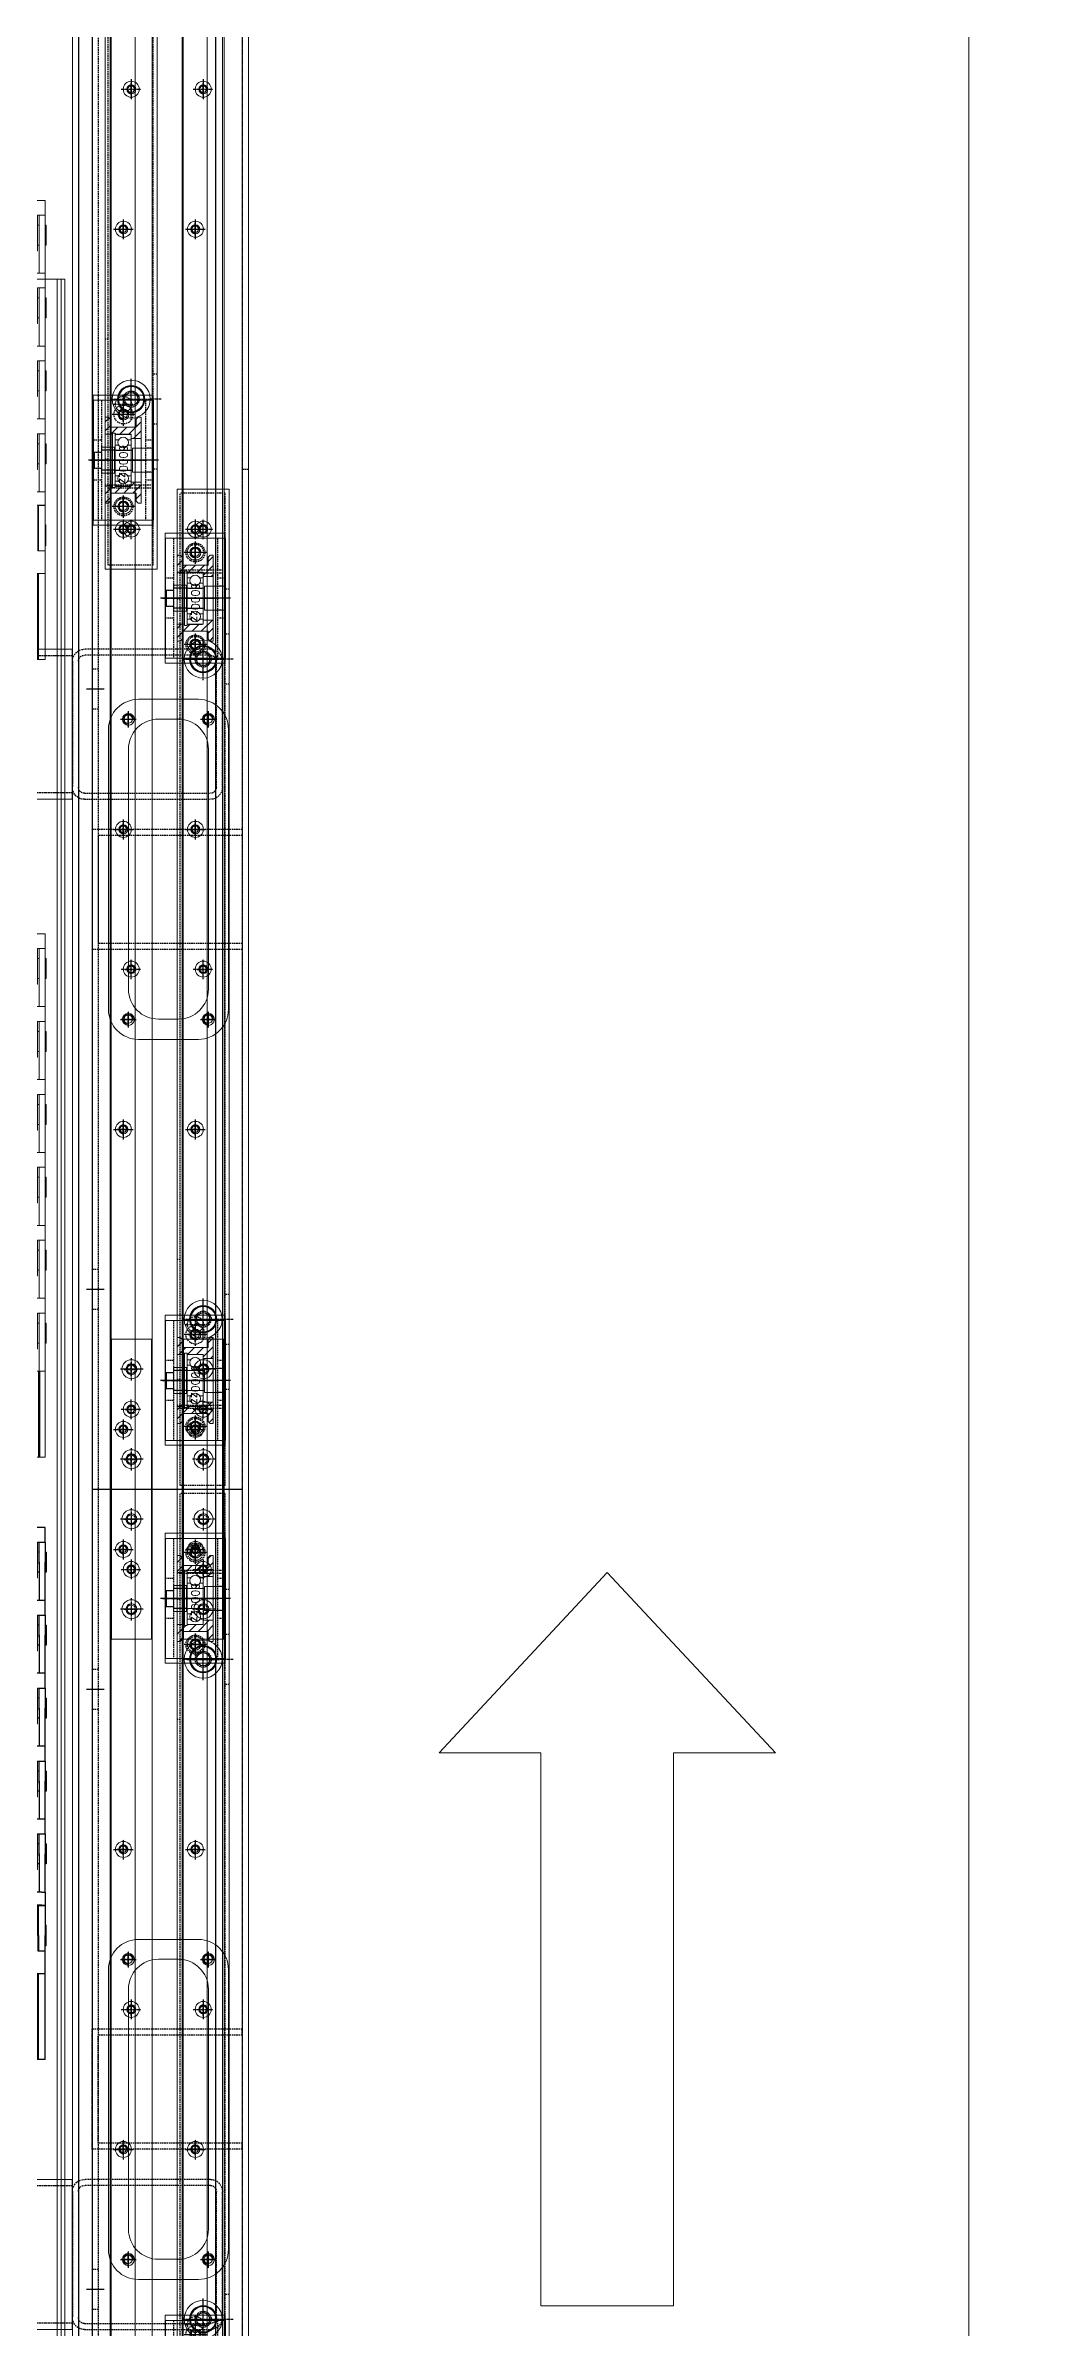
# Model space of a CAD drawing. Header units: millimetres. Extents: x -32759 to 129432, y 390 to 54305.
# Drawn here: x 30155 to 30652, y 24908 to 26049 of the extents above; entities that cross this region are included whole.
import ezdxf

# ---------------------------------------------------------------- set-up
doc = ezdxf.new("R2010")
doc.units = ezdxf.units.MM
for name, pattern in [('CENTER', [2, 1.25, -0.25, 0.25, -0.25]), ('CHAIN', [0.3543, 0.2362, -0.0295, 0.0591, -0.0295]), ('HIDDEN', [0.375, 0.25, -0.125])]:
    doc.linetypes.add(name, pattern=pattern)
for name, color, linetype in [('01-CENTER', 1, 'CENTER'), ('CL', 1, 'CENTER'), ('FL', 3, 'Continuous'), ('HL', 2, 'HIDDEN')]:
    doc.layers.add(name, color=color, linetype=linetype)
doc.layers.add('1111111', color=1, linetype='Continuous', lineweight=25)
doc.layers.add('_BODY', color=7, linetype='Continuous', lineweight=13)
doc.styles.add('ROAMNS', font='romans.shx', dxfattribs={"width": 0.8, "bigfont": 'whgtxt.shx'})
doc.styles.get("Standard").update_dxf_attribs({"font": 'arial.ttf'})
doc.styles.add('한글', font='romans.shx', dxfattribs={"height": 4, "bigfont": 'whgtxt.shx'})
doc.dimstyles.new('20 작은 한덕_도면칫수', dxfattribs={"dimscale": 20, "dimtxt": 3.3, "dimasz": 3.5, "dimexe": 0.65, "dimexo": 1.25, "dimgap": 1, "dimtad": 1, "dimdec": 0, "dimdsep": 46, "dimtxsty": 'ROAMNS', "dimcen": 0, "dimclrd": 7, "dimclre": 7, "dimclrt": 2, "dimadec": 0, "dimazin": 2, "dimtp": 0.1, "dimtm": 0.1, "dimtfac": 0.71, "dimtdec": 0, "dimtmove": 0, "dimatfit": 3, "dimfxl": 1, "dimlwd": -1, "dimlwe": -1, "dimarcsym": 1})
doc.dimstyles.new('AM_ISO$0', dxfattribs={"dimtxt": 3.5, "dimasz": 3.5, "dimexe": 1, "dimexo": 1, "dimgap": 1.5, "dimtad": 1, "dimdsep": 46, "dimtxsty": 'Standard', "dimcen": 0, "dimclrd": 256, "dimclre": 256, "dimclrt": 2, "dimadec": 0, "dimazin": 2, "dimtp": 0.1, "dimtm": 0.1, "dimtfac": 0.71, "dimtdec": 3, "dimtmove": 0, "dimatfit": 3, "dimfxl": 1, "dimlwd": -1, "dimlwe": -1, "dimarcsym": 1})

# ---------------------------------------------------------------- blocks, each defined once
blk = doc.blocks.new('*D1413')
at = {"color": 7, "linetype": 'ByBlock', "transparency": 16777216}
for p, q in [((278658.9, 139084.9), (278973.4, 139084.9)), ((278960.4, 135871.9), (278960.4, 139014.9)), ((278642.7, 135801.9), (278973.4, 135801.9))]:
    blk.add_line(p, q, dxfattribs=at)
at = {"color": 7, "transparency": 16777216}
for points in [[(278948.7, 139014.9), (278972.1, 139014.9), (278960.4, 139084.9)], [(278948.7, 135871.9), (278972.1, 135871.9), (278960.4, 135801.9)]]:
    blk.add_solid(points, dxfattribs=at)
at = {"layer": 'Defpoints', "color": 0, "transparency": 16777216}
for p in [(278633.9, 139084.9), (278960.4, 139084.9), (278617.7, 135801.9)]:
    blk.add_point(p, dxfattribs=at)
at = {"color": 2, "transparency": 16777216, "insert": (278907.4, 137443.4), "char_height": 66, "attachment_point": 5, "rotation": 90, "style": 'ROAMNS'}
blk.add_mtext('3283', dxfattribs=at)
blk = doc.blocks.new('*D1345')
at = {"color": 7, "linetype": 'ByBlock', "transparency": 16777216}
for p, q in [((97320.9, 13114), (97320.9, 13255)), ((98295.9, 13114), (98295.9, 13255)), ((97390.9, 13242), (98225.9, 13242))]:
    blk.add_line(p, q, dxfattribs=at)
at = {"color": 7, "transparency": 16777216}
for points in [[(97390.9, 13230.3), (97390.9, 13253.6), (97320.9, 13242)], [(98225.9, 13230.3), (98225.9, 13253.6), (98295.9, 13242)]]:
    blk.add_solid(points, dxfattribs=at)
at = {"layer": 'Defpoints', "color": 0, "transparency": 16777216}
for p in [(98295.9, 13242), (97320.9, 13089), (98295.9, 13089)]:
    blk.add_point(p, dxfattribs=at)
at = {"color": 2, "transparency": 16777216, "insert": (97917.8, 13189), "char_height": 66, "attachment_point": 5, "rotation": 180, "style": 'ROAMNS'}
blk.add_mtext('975', dxfattribs=at)
blk = doc.blocks.new('y8ll')
at = {"ltscale": 0.5}
for p, q in [((206532.5, 29889.1), (205707.5, 29889.1)), ((205707.5, 29889.1), (205707.5, 29814.1)), ((206532.5, 29889.1), (206532.5, 29814.1)), ((205707.5, 29814.1), (206532.5, 29814.1))]:
    blk.add_line(p, q, dxfattribs=at)
at = {"layer": 'HL', "ltscale": 3}
for p, q in [((205707.5, 29885.9), (206532.5, 29885.9)), ((205707.5, 29817.3), (206532.5, 29817.3))]:
    blk.add_line(p, q, dxfattribs=at)
blk = doc.blocks.new('78E4TWT')
at = {"ltscale": 0.5}
for p, q in [((199299.9, 17897.8), (196019.9, 17897.8)), ((196019.9, 17822.8), (199299.9, 17822.8))]:
    blk.add_line(p, q, dxfattribs=at)
at = {"layer": 'HL', "ltscale": 3}
for p, q in [((196019.9, 17894.6), (199299.9, 17894.6)), ((196019.9, 17826), (199299.9, 17826))]:
    blk.add_line(p, q, dxfattribs=at)
blk = doc.blocks.new('78544')
at = {"color": 0, "rotation": 90}
for p in [(221328.4, -183563.5), (222093.4, -183563.5)]:
    blk.add_blockref('y8ll', p, dxfattribs=at)
blk.add_blockref('78E4TWT', (-6405.6, 4246.2))
blk = doc.blocks.new('R6WRWT')
at = {"ltscale": 0.5}
for p, q in [((208028.3, 17762.3), (205958.3, 17762.3)), ((205958.3, 17687.3), (208028.3, 17687.3))]:
    blk.add_line(p, q, dxfattribs=at)
at = {"layer": 'HL', "ltscale": 3}
for p, q in [((205958.3, 17759.1), (208028.3, 17759.1)), ((205958.3, 17690.5), (208028.3, 17690.5))]:
    blk.add_line(p, q, dxfattribs=at)
blk = doc.blocks.new('T7ETT')
at = {"ltscale": 0.5}
for p, q in [((208158.9, 18593.1), (206535.9, 18593.1)), ((206535.9, 18593.1), (206535.9, 18518.1)), ((206535.9, 18518.1), (208158.9, 18518.1))]:
    blk.add_line(p, q, dxfattribs=at)
at = {"layer": 'HL', "ltscale": 3}
for p, q in [((206535.9, 18589.9), (208158.9, 18589.9)), ((206535.9, 18521.3), (208158.9, 18521.3))]:
    blk.add_line(p, q, dxfattribs=at)
blk = doc.blocks.new('567W55')
at = {"ltscale": 0.5}
blk.add_line((192913.8, 19219.5), (194983.8, 19219.5), dxfattribs=at)
blk = doc.blocks.new('tyudrt')
at = {"layer": 'HL', "ltscale": 3}
for p, q in [((311314.9, 62.8), (311314.9, 125.8)), ((311317.9, 62.8), (311317.9, 125.8)), ((311320.9, 131.8), (311383.9, 131.8)), ((311320.9, 128.8), (311383.9, 128.8)), ((311386.9, 125.8), (311386.9, 62.8)), ((311389.9, 125.8), (311389.9, 62.8)), ((311383.9, 59.8), (311320.9, 59.8)), ((311383.9, 56.8), (311320.9, 56.8))]:
    blk.add_line(p, q, dxfattribs=at)
for centre, radius, start, end in [((311320.9, 125.8), 6, 90, 180), ((311320.9, 125.8), 3, 90, 180), ((311383.9, 125.8), 6, 0, 90), ((311383.9, 125.8), 3, 0, 90), ((311320.9, 62.8), 6, 180, 270), ((311320.9, 62.8), 3, 180, 270), ((311383.9, 62.8), 6, 270, 0), ((311383.9, 62.8), 3, 270, 0)]:
    blk.add_arc(centre, radius, start, end, dxfattribs=at)
blk = doc.blocks.new('574534')
at = {"rotation": 90}
for p in [(212121.9, -187231.4), (212886.9, -187231.4)]:
    blk.add_blockref('T7ETT', p, dxfattribs=at)
for name, p in [('567W55', (0, 0)), ('R6WRWT', (-13044.4, 1542.1))]:
    blk.add_blockref(name, p)
at = {"color": 0, "rotation": 90}
for p in [(223417.9, -186403.1), (224182.9, -186403.1)]:
    blk.add_blockref('y8ll', p, dxfattribs=at)
at = {"xscale": -1}
for p in [(504918.7, 19172.6), (505683.7, 19172.6)]:
    blk.add_blockref('tyudrt', p, dxfattribs=at)
blk = doc.blocks.new('845e5')
at = {"ltscale": 0.5}
for p, q in [((254580.5, 54331.1), (254580.5, 54429.9)), ((253180.5, 54334.9), (254580.5, 54334.9)), ((253180.5, 54333), (254580.5, 54333)), ((253180.5, 54331.1), (254580.5, 54331.1))]:
    blk.add_line(p, q, dxfattribs=at)
blk = doc.blocks.new('A$C3030005A')
for p, q in [((0, 74.3), (0, 72.5)), ((0, 74.3), (6.6, 74.3)), ((0, 2), (0, 72.5)), ((6.7, 74.3), (6.6, 74.3)), ((6.6, 72.5), (6.6, 74.3)), ((6.6, 72.5), (6.6, 65.8)), ((6.6, 70.9), (6.7, 70.9)), ((6.6, 70.6), (21.7, 70.6)), ((6.7, 74.3), (21.7, 74.3)), ((6.7, 70.9), (6.7, 74.3)), ((21.7, 70.9), (6.7, 70.9)), ((7.7, 70.6), (7.7, 70.9)), ((9.7, 70.6), (9.7, 70.9)), ((16.4, 74.6), (26.9, 74.6)), ((16.4, 74.6), (16.4, 74.3)), ((16.4, 70.9), (16.4, 70.6)), ((29.4, 74.3), (21.7, 74.3)), ((21.7, 70.9), (29.4, 70.9)), ((29.4, 70.6), (21.7, 70.6)), ((26.9, 74.6), (26.9, 74.3)), ((26.9, 70.9), (26.9, 70.6)), ((40.7, 74.3), (29.4, 74.3)), ((29.4, 74.3), (29.4, 70.6)), ((83.7, 74.3), (40.7, 74.3)), ((40.7, 74.3), (40.7, 0.3)), ((83.7, 0.3), (83.7, 74.3)), ((21.7, 67.3), (6.6, 67.3)), ((6.6, 66.3), (7.7, 66.3)), ((6.6, 65.8), (9.4, 65.8)), ((7.7, 66.3), (7.7, 67.3)), ((9.4, 65.8), (9.4, 8.8)), ((9.7, 7.3), (9.7, 67.3)), ((21.7, 67.3), (40.7, 67.3)), ((39.3, 65.8), (36.4, 65.8)), ((36.4, 65.8), (36.4, 8.8)), ((39.3, 67.3), (39.3, 65.8)), ((46.7, 57.5), (46.7, 60)), ((53.7, 60), (53.7, 57.5)), ((70.7, 57.5), (70.7, 60)), ((77.7, 60), (77.7, 57.5)), ((92.7, 65.3), (83.7, 65.3)), ((83.7, 59.3), (92.7, 59.3)), ((92.7, 66.3), (92.7, 65.3)), ((95.7, 66.3), (92.7, 66.3)), ((92.7, 59.3), (92.7, 58.3)), ((92.7, 58.3), (95.7, 58.3)), ((95.7, 58.3), (95.7, 66.3)), ((92.7, 49.8), (83.7, 49.8)), ((92.7, 50.8), (92.7, 49.8)), ((95.7, 50.8), (92.7, 50.8)), ((95.7, 42.8), (95.7, 50.8)), ((83.7, 43.8), (92.7, 43.8)), ((92.7, 43.8), (92.7, 42.8)), ((92.7, 42.8), (95.7, 42.8)), ((92.7, 30.8), (83.7, 30.8)), ((83.7, 24.8), (92.7, 24.8)), ((92.7, 31.8), (92.7, 30.8)), ((95.7, 31.8), (92.7, 31.8)), ((92.7, 24.8), (92.7, 23.8)), ((92.7, 23.8), (95.7, 23.8)), ((95.7, 23.8), (95.7, 31.8)), ((46.7, 14.5), (46.7, 17)), ((53.7, 17), (53.7, 14.5)), ((70.7, 14.5), (70.7, 17)), ((77.7, 17), (77.7, 14.5)), ((92.7, 15.3), (83.7, 15.3)), ((92.7, 16.3), (92.7, 15.3)), ((95.7, 16.3), (92.7, 16.3)), ((95.7, 8.3), (95.7, 16.3)), ((0, 2), (0, 0.3)), ((0, 0.3), (6.6, 0.3)), ((6.6, 8.8), (9.4, 8.8)), ((6.6, 2), (6.6, 8.8)), ((6.6, 8.3), (7.7, 8.3)), ((21.7, 7.3), (6.6, 7.3)), ((21.7, 4), (6.6, 4)), ((6.6, 3.7), (6.7, 3.7)), ((6.6, 2), (6.6, 0.3)), ((6.7, 0.3), (6.6, 0.3)), ((6.7, 3.7), (6.7, 0.3)), ((21.7, 3.7), (6.7, 3.7)), ((6.7, 0.3), (21.7, 0.3)), ((7.7, 8.3), (7.7, 7.3)), ((7.7, 4), (7.7, 3.7)), ((9.7, 3.7), (9.7, 4)), ((16.4, 4), (16.4, 3.7)), ((16.4, 0.3), (16.4, 0)), ((21.7, 7.3), (40.7, 7.3)), ((21.7, 4), (29.4, 4)), ((21.7, 3.7), (29.4, 3.7)), ((29.4, 0.3), (21.7, 0.3)), ((26.9, 4), (26.9, 3.7)), ((26.9, 0.3), (26.9, 0)), ((29.4, 4), (29.4, 0.3)), ((40.7, 0.3), (29.4, 0.3)), ((39.3, 8.8), (36.4, 8.8)), ((39.3, 7.3), (39.3, 8.8)), ((83.7, 0.3), (40.7, 0.3)), ((83.7, 9.3), (92.7, 9.3)), ((92.7, 9.3), (92.7, 8.3)), ((92.7, 8.3), (95.7, 8.3)), ((16.4, 0), (26.9, 0))]:
    blk.add_line(p, q)
at = {"lineweight": 50}
for p, q in [((40.7, 70.6), (83.7, 70.6)), ((44.7, 60), (44.7, 57.5)), ((55.7, 57.5), (55.7, 60)), ((68.7, 60), (68.7, 57.5)), ((79.7, 57.5), (79.7, 60)), ((44.7, 17), (44.7, 14.5)), ((55.7, 14.5), (55.7, 17)), ((68.7, 17), (68.7, 14.5)), ((79.7, 14.5), (79.7, 17)), ((40.7, 4), (83.7, 4))]:
    blk.add_line(p, q, dxfattribs=at)
for centre, start, end in [((50.2, 60), 0, 180), ((50.2, 57.5), 180, 0), ((74.2, 60), 0, 180), ((74.2, 57.5), 180, 0), ((50.2, 17), 0, 180), ((50.2, 14.5), 180, 0), ((74.2, 17), 0, 180), ((74.2, 14.5), 180, 0)]:
    blk.add_arc(centre, 5.5, start, end, dxfattribs=at)
for centre, start, end in [((50.2, 60), 0, 180), ((50.2, 57.5), 180, 0), ((74.2, 60), 0, 180), ((74.2, 57.5), 180, 0), ((50.2, 17), 0, 180), ((50.2, 14.5), 180, 0), ((74.2, 17), 0, 180), ((74.2, 14.5), 180, 0)]:
    blk.add_arc(centre, 3.5, start, end)
at = {"layer": '01-CENTER', "linetype": 'CHAIN', "ltscale": 10.556371}
for p, q in [((50.2, 68.5), (50.2, 49)), ((74.2, 68.5), (74.2, 49)), ((39.7, 58.8), (60.7, 58.8)), ((58.7, 60), (41.7, 60)), ((58.7, 57.5), (41.7, 57.5)), ((63.7, 58.8), (84.7, 58.8)), ((82.7, 60), (65.7, 60)), ((82.7, 57.5), (65.7, 57.5)), ((97.7, 62.3), (78.7, 62.3)), ((97.7, 46.8), (78.7, 46.8)), ((50.2, 25.5), (50.2, 6)), ((74.2, 25.5), (74.2, 6)), ((97.7, 27.8), (78.7, 27.8)), ((39.7, 15.8), (60.7, 15.8)), ((58.7, 17), (41.7, 17)), ((58.7, 14.5), (41.7, 14.5)), ((63.7, 15.8), (84.7, 15.8)), ((82.7, 17), (65.7, 17)), ((82.7, 14.5), (65.7, 14.5)), ((97.7, 12.3), (78.7, 12.3))]:
    blk.add_line(p, q, dxfattribs=at)
blk = doc.blocks.new('A$C13D36463')
for p, q in [((0, 66.4), (0, 74.4)), ((7.4, 74.4), (0, 74.4)), ((7.4, 70.6), (7.4, 74.4)), ((7.4, 74.4), (17.4, 74.4)), ((17.4, 71.4), (7.4, 71.4)), ((17.4, 70.6), (7.4, 70.6)), ((12.4, 74.8), (22.4, 74.8)), ((12.4, 74.4), (12.4, 74.8)), ((12.4, 70.6), (12.4, 71.4)), ((36.4, 74.4), (17.4, 74.4)), ((17.4, 71.4), (36.4, 71.4)), ((17.4, 70.6), (18.4, 70.6)), ((25.2, 70.6), (18.4, 70.6)), ((18.4, 66.4), (18.4, 70.6)), ((22.4, 74.4), (22.4, 74.8)), ((22.4, 70.6), (22.4, 71.4)), ((25.2, 70.6), (25.2, 66.4)), ((36.4, 0.4), (36.4, 74.4)), ((79.4, 74.4), (36.4, 74.4)), ((79.4, 74.4), (79.4, 0.4)), ((0, 66.4), (17.4, 66.4)), ((0, 8.9), (0, 65.9)), ((2.7, 65.9), (0, 65.9)), ((2.7, 8.9), (2.7, 65.9)), ((18.4, 66.4), (17.4, 66.4)), ((18.4, 66.4), (25.2, 66.4)), ((43.4, 58.7), (43.4, 61.2)), ((50.4, 61.2), (50.4, 58.7)), ((67.4, 58.7), (67.4, 61.2)), ((74.4, 61.2), (74.4, 58.7)), ((79.4, 65.4), (88.4, 65.4)), ((88.4, 59.4), (79.4, 59.4)), ((88.4, 66.4), (91.4, 66.4)), ((88.4, 65.4), (88.4, 66.4)), ((88.4, 58.4), (88.4, 59.4)), ((91.4, 58.4), (88.4, 58.4)), ((91.4, 66.4), (91.4, 58.4)), ((79.4, 49.9), (88.4, 49.9)), ((88.4, 49.9), (88.4, 50.9)), ((88.4, 50.9), (91.4, 50.9)), ((91.4, 50.9), (91.4, 42.9)), ((88.4, 43.9), (79.4, 43.9)), ((88.4, 42.9), (88.4, 43.9)), ((91.4, 42.9), (88.4, 42.9)), ((79.4, 30.9), (88.4, 30.9)), ((88.4, 24.9), (79.4, 24.9)), ((88.4, 30.9), (88.4, 31.9)), ((88.4, 31.9), (91.4, 31.9)), ((88.4, 23.9), (88.4, 24.9)), ((91.4, 23.9), (88.4, 23.9)), ((91.4, 31.9), (91.4, 23.9)), ((43.4, 13.7), (43.4, 16.2)), ((50.4, 16.2), (50.4, 13.7)), ((67.4, 13.7), (67.4, 16.2)), ((74.4, 16.2), (74.4, 13.7)), ((79.4, 15.4), (88.4, 15.4)), ((88.4, 15.4), (88.4, 16.4)), ((88.4, 16.4), (91.4, 16.4)), ((91.4, 16.4), (91.4, 8.4)), ((2.7, 8.9), (0, 8.9)), ((0, 0.4), (0, 8.4)), ((0, 8.4), (17.4, 8.4)), ((7.4, 0.4), (0, 0.4)), ((17.4, 4.2), (7.4, 4.2)), ((7.4, 4.2), (7.4, 0.4)), ((17.4, 3.4), (7.4, 3.4)), ((7.4, 0.4), (17.4, 0.4)), ((12.4, 3.4), (12.4, 4.2)), ((12.4, 0), (12.4, 0.4)), ((12.4, 0), (22.4, 0)), ((18.4, 8.4), (17.4, 8.4)), ((17.4, 4.2), (18.4, 4.2)), ((17.4, 3.4), (36.4, 3.4)), ((36.4, 0.4), (17.4, 0.4)), ((18.4, 8.4), (25.2, 8.4)), ((18.4, 8.4), (18.4, 4.2)), ((25.2, 4.2), (18.4, 4.2)), ((22.4, 3.4), (22.4, 4.2)), ((22.4, 0), (22.4, 0.4)), ((25.2, 4.2), (25.2, 8.4)), ((79.4, 0.4), (36.4, 0.4)), ((88.4, 9.4), (79.4, 9.4)), ((88.4, 8.4), (88.4, 9.4)), ((91.4, 8.4), (88.4, 8.4))]:
    blk.add_line(p, q)
at = {"lineweight": 50}
for p, q in [((36.4, 71.4), (79.4, 71.4)), ((36.4, 3.4), (79.4, 3.4))]:
    blk.add_line(p, q, dxfattribs=at)
for centre in [(46.9, 59.9), (70.9, 59.9), (46.9, 14.9), (70.9, 14.9)]:
    blk.add_circle(centre, 5.5, dxfattribs=at)
for centre, start, end in [((46.9, 61.2), 0, 180), ((46.9, 58.7), 180, 0), ((70.9, 61.2), 0, 180), ((70.9, 58.7), 180, 0), ((46.9, 16.2), 0, 180), ((46.9, 13.7), 180, 0), ((70.9, 16.2), 0, 180), ((70.9, 13.7), 180, 0)]:
    blk.add_arc(centre, 3.5, start, end)
at = {"layer": '01-CENTER', "linetype": 'CHAIN', "ltscale": 10.556371}
for p, q in [((74.4, 62.4), (93.4, 62.4)), ((74.4, 46.9), (93.4, 46.9)), ((74.4, 27.9), (93.4, 27.9)), ((74.4, 12.4), (93.4, 12.4))]:
    blk.add_line(p, q, dxfattribs=at)
blk = doc.blocks.new('A$C5B6D2EAE')
for p, q in [((0, 66.4), (0, 74.4)), ((7.4, 74.4), (0, 74.4)), ((7.4, 70.6), (7.4, 74.4)), ((7.4, 74.4), (17.4, 74.4)), ((17.4, 71.4), (7.4, 71.4)), ((17.4, 70.6), (7.4, 70.6)), ((12.4, 74.8), (22.4, 74.8)), ((12.4, 74.4), (12.4, 74.8)), ((12.4, 70.6), (12.4, 71.4)), ((36.4, 74.4), (17.4, 74.4)), ((17.4, 71.4), (36.4, 71.4)), ((17.4, 70.6), (18.4, 70.6)), ((25.2, 70.6), (18.4, 70.6)), ((18.4, 66.4), (18.4, 70.6)), ((22.4, 74.4), (22.4, 74.8)), ((22.4, 70.6), (22.4, 71.4)), ((25.2, 70.6), (25.2, 66.4)), ((0, 66.4), (17.4, 66.4)), ((0, 8.9), (0, 65.9)), ((2.7, 65.9), (0, 65.9)), ((2.7, 8.9), (2.7, 65.9)), ((18.4, 66.4), (17.4, 66.4)), ((18.4, 66.4), (25.2, 66.4)), ((2.7, 8.9), (0, 8.9)), ((0, 0.4), (0, 8.4)), ((0, 8.4), (17.4, 8.4)), ((7.4, 0.4), (0, 0.4)), ((17.4, 4.2), (7.4, 4.2)), ((7.4, 4.2), (7.4, 0.4)), ((17.4, 3.4), (7.4, 3.4)), ((7.4, 0.4), (17.4, 0.4)), ((12.4, 3.4), (12.4, 4.2)), ((12.4, 0), (12.4, 0.4)), ((12.4, 0), (22.4, 0)), ((18.4, 8.4), (17.4, 8.4)), ((17.4, 4.2), (18.4, 4.2)), ((17.4, 3.4), (36.4, 3.4)), ((36.4, 0.4), (17.4, 0.4)), ((18.4, 8.4), (25.2, 8.4)), ((18.4, 8.4), (18.4, 4.2)), ((25.2, 4.2), (18.4, 4.2)), ((22.4, 3.4), (22.4, 4.2)), ((22.4, 0), (22.4, 0.4)), ((25.2, 4.2), (25.2, 8.4))]:
    blk.add_line(p, q)
blk = doc.blocks.new('ydthftf')
at = {"ltscale": 0.5, "xscale": -1}
for name, p in [('A$C13D36463', (254086, 54482.1)), ('A$C5B6D2EAE', (254122.4, 54482.1)), ('A$C5B6D2EAE', (254158.9, 54482.1)), ('A$C5B6D2EAE', (254195.3, 54482.1)), ('A$C5B6D2EAE', (254231.8, 54482.1)), ('A$C5B6D2EAE', (254268.2, 54482.1)), ('A$C3030005A', (254489.1, 54482.2)), ('A$C5B6D2EAE', (254525.6, 54482.1)), ('A$C5B6D2EAE', (254562, 54482.1)), ('A$C5B6D2EAE', (254598.5, 54482.1)), ('A$C5B6D2EAE', (254634.9, 54482.1))]:
    blk.add_blockref(name, p, dxfattribs=at)
at = {"layer": '1111111', "ltscale": 0.5, "xscale": -1}
for name, p in [('A$C3030005A', (253789.1, 54482.2)), ('A$C5B6D2EAE', (253825.6, 54482.1)), ('A$C5B6D2EAE', (253862, 54482.1)), ('A$C5B6D2EAE', (253898.5, 54482.1)), ('A$C5B6D2EAE', (253934.9, 54482.1)), ('A$C5B6D2EAE', (253971.4, 54482.1))]:
    blk.add_blockref(name, p, dxfattribs=at)
blk = doc.blocks.new('68w3rwt')
for name, p in [('845e5', (-37670, -150.8)), ('ydthftf', (-37685, -292.4))]:
    blk.add_blockref(name, p)
blk = doc.blocks.new('r6qq3rwq')
at = {"ltscale": 0.5}
for radius in [4, 2.25]:
    blk.add_circle((157631.8, 30506), radius, dxfattribs=at)
at = {"layer": 'CL', "ltscale": 0.5}
for p, q in [((157626.8, 30506), (157636.8, 30506)), ((157631.8, 30511), (157631.8, 30501))]:
    blk.add_line(p, q, dxfattribs=at)
blk = doc.blocks.new('6tuerte')
at = {"ltscale": 0.5}
for p, q in [((158864.4, 29431), (158864.4, 29419)), ((158864.4, 29431), (159824.4, 29431)), ((159824.4, 29431), (159824.4, 29419)), ((158864.4, 29419), (159824.4, 29419))]:
    blk.add_line(p, q, dxfattribs=at)
for p in [(1262.6, -1081.1), (1412.6, -1081.1), (1562.6, -1081.1), (1712.6, -1081.1), (1862.6, -1081.1), (2012.6, -1081.1), (2162.6, -1081.1)]:
    blk.add_blockref('r6qq3rwq', p)
blk = doc.blocks.new('ryuere')
at = {"layer": 'HL', "ltscale": 3}
for p, q in [((-17901.7, 10665.7), (-17901.7, 10667.2)), ((-17841.7, 10665.7), (-17841.7, 10667.2))]:
    blk.add_line(p, q, dxfattribs=at)
blk = doc.blocks.new('tirru')
at = {"layer": 'CL'}
for p, q in [((-18456.6, 9458.8), (-18446.8, 9458.8)), ((-18451.7, 9463.8), (-18451.7, 9453.9))]:
    blk.add_line(p, q, dxfattribs=at)
at = {"layer": 'HL', "ltscale": 3}
blk.add_circle((-18451.7, 9458.8), 4, dxfattribs=at)
blk = doc.blocks.new('r66uru')
at = {"layer": 'CL'}
blk.add_line((-18386.7, 10633.2), (-18386.7, 10639.2), dxfattribs=at)
at = {"layer": 'HL', "ltscale": 3}
for p, q in [((-18399.2, 10635.2), (-18399.2, 10637.2)), ((-18374.2, 10635.2), (-18374.2, 10637.2))]:
    blk.add_line(p, q, dxfattribs=at)
blk = doc.blocks.new('fjffj')
at = {"layer": 'HL', "ltscale": 3}
for p, q in [((-18321.7, 10635.2), (-18321.7, 10637.2)), ((-17921.7, 10635.2), (-17921.7, 10637.2))]:
    blk.add_line(p, q, dxfattribs=at)
blk = doc.blocks.new('tyrttet')
blk.add_circle((200207.9, 17418.1), 6.6)
at = {"layer": 'CL'}
for p, q in [((200207.9, 17426.2), (200207.9, 17410)), ((200199.8, 17418.1), (200216, 17418.1))]:
    blk.add_line(p, q, dxfattribs=at)
blk = doc.blocks.new('trtete')
for p, q in [((200122.9, 17402.1), (200122.9, 17428.1)), ((200122.9, 17428.1), (200622.9, 17428.1)), ((200622.9, 17402.1), (200622.9, 17428.1)), ((200122.9, 17402.1), (200622.9, 17402.1))]:
    blk.add_line(p, q)
at = {"layer": 'HL', "ltscale": 3}
for p, q in [((200124.9, 17404.1), (200124.9, 17426.6)), ((200124.9, 17426.6), (200620.9, 17426.6)), ((200163.4, 17404.1), (200163.4, 17426.6)), ((200164.9, 17404.1), (200164.9, 17428.1)), ((200580.9, 17404.1), (200580.9, 17428.1)), ((200582.4, 17404.1), (200582.4, 17426.6)), ((200620.9, 17404.1), (200620.9, 17426.6)), ((200124.9, 17404.1), (200620.9, 17404.1))]:
    blk.add_line(p, q, dxfattribs=at)
for name, p in [('tirru', (218606.1, 7960.2)), ('tyrttet', (0, -3)), ('tirru', (218657.1, 7960.2)), ('ryuere', (218409.6, 6760.9)), ('tyrttet', (330, -3)), ('tirru', (218997.1, 7960.2)), ('tirru', (219043.1, 7960.2)), ('fjffj', (218494.6, 6766.9)), ('r66uru', (218594.6, 6766.9))]:
    blk.add_blockref(name, p)
at = {"xscale": -1}
for name, p in [('ryuere', (182336.2, 6760.9)), ('r66uru', (182151.2, 6766.9))]:
    blk.add_blockref(name, p, dxfattribs=at)
blk = doc.blocks.new('tu7yett')
at = {"ltscale": 0.5}
for radius in [9.5, 6.83, 6.33]:
    blk.add_circle((203706, 14336.9), radius, dxfattribs=at)
at = {"layer": 'CL', "ltscale": 0.5}
for p, q in [((203706, 14347.4), (203706, 14326.4)), ((203695.5, 14336.9), (203716.5, 14336.9))]:
    blk.add_line(p, q, dxfattribs=at)
at = {"layer": 'FL', "ltscale": 0.5}
blk.add_circle((203706, 14336.9), 3.32, dxfattribs=at)
at = {"layer": 'HL', "ltscale": 0.5}
blk.add_circle((203706, 14336.9), 4, dxfattribs=at)
blk = doc.blocks.new('uiorwe')
blk.add_circle((-18255.5, 8800.9), 2.75)
at = {"layer": 'CL'}
for p, q in [((-18255.5, 8795.2), (-18255.5, 8806.7)), ((-18261.2, 8800.9), (-18249.7, 8800.9))]:
    blk.add_line(p, q, dxfattribs=at)
at = {"layer": 'HL', "ltscale": 3}
blk.add_circle((-18255.5, 8800.9), 4.75, dxfattribs=at)
blk = doc.blocks.new('tyuwtt')
at = {"layer": 'CL'}
blk.add_line((-18535.9, 8734.9), (-18528.9, 8734.9), dxfattribs=at)
at = {"layer": 'HL', "ltscale": 3}
for p, q in [((-18534.4, 8738.9), (-18530.4, 8738.9)), ((-18534.4, 8730.9), (-18530.4, 8730.9))]:
    blk.add_line(p, q, dxfattribs=at)
blk = doc.blocks.new('RERE')
at = {"layer": 'CL'}
blk.add_line((201660.8, 16292.7), (201667.8, 16292.7), dxfattribs=at)
at = {"layer": 'HL', "ltscale": 3}
for p, q in [((201662.3, 16298.7), (201666.3, 16298.7)), ((201662.3, 16286.7), (201666.3, 16286.7))]:
    blk.add_line(p, q, dxfattribs=at)
blk = doc.blocks.new('R6UEWT')
at = {"ltscale": 0.5}
for p, q in [((201575.6, 16344.3), (201575.6, 16374.3)), ((201635.6, 16374.3), (201575.6, 16374.3)), ((201635.6, 16344.3), (201635.6, 16374.3)), ((201635.6, 16344.3), (201575.6, 16344.3))]:
    blk.add_line(p, q, dxfattribs=at)
at = {"layer": 'HL', "ltscale": 3}
for p, q in [((201635.6, 16370.3), (201575.6, 16370.3)), ((201595.6, 16370.3), (201595.6, 16374.3)), ((201615.6, 16370.3), (201615.6, 16374.3)), ((201635.6, 16348.3), (201575.6, 16348.3)), ((201595.6, 16344.3), (201595.6, 16348.3)), ((201615.6, 16344.3), (201615.6, 16348.3))]:
    blk.add_line(p, q, dxfattribs=at)
at = {"extrusion": (0, 0, -1), "zscale": -1, "rotation": 270}
blk.add_blockref('tyuwtt', (-210340.5, -2160.1), dxfattribs=at)
for p in [(219838, 7558.4), (219884, 7558.4)]:
    blk.add_blockref('uiorwe', p)
at = {"rotation": 90}
blk.add_blockref('RERE', (217898.3, -185317.9), dxfattribs=at)
blk = doc.blocks.new('UTREE')
at = {"ltscale": 0.5}
h = blk.add_hatch(dxfattribs=at)
h.set_pattern_fill('ANSI31', color=1, style=0)
h.paths.add_polyline_path([(201430.5, 16367), (201438.5, 16367), (201438.5, 16367.6), (201439.8, 16367.6), (201439.8, 16367), (201443.5, 16367), (201443.5, 16375.5), (201442, 16375.5), (201441, 16374.5), (201441, 16370.5), (201428, 16370.5), (201428, 16374.5), (201427, 16375.5), (201425.5, 16375.5), (201425.5, 16364.9), (201430.5, 16364.9)])
h.paths.add_polyline_path([(201441, 16337.5), (201441, 16333.5), (201442, 16332.5), (201443.5, 16332.5), (201443.5, 16341), (201439.8, 16341), (201439.8, 16340.4), (201438.5, 16340.4), (201438.5, 16341), (201430.5, 16341), (201430.5, 16343.1), (201425.5, 16343.1), (201425.5, 16332.5), (201427, 16332.5), (201428, 16333.5), (201428, 16337.5)])
for p, q in [((201425.5, 16375.5), (201425.5, 16332.5)), ((201427, 16375.5), (201425.5, 16375.5)), ((201428, 16374.5), (201427, 16375.5)), ((201428, 16374.5), (201428, 16370.5)), ((201441, 16370.5), (201428, 16370.5)), ((201442, 16375.5), (201441, 16374.5)), ((201441, 16374.5), (201441, 16370.5)), ((201442, 16375.5), (201443.5, 16375.5)), ((201443.5, 16375.5), (201443.5, 16332.5)), ((201430.5, 16364.9), (201425.5, 16364.9)), ((201430.5, 16367), (201430.5, 16341)), ((201438.5, 16367), (201430.5, 16367)), ((201438.5, 16367.6), (201438.5, 16340.4)), ((201438.5, 16367.6), (201439.8, 16367.6)), ((201439.8, 16367.6), (201439.8, 16340.4)), ((201443.5, 16367), (201439.8, 16367)), ((201430.5, 16343.1), (201425.5, 16343.1)), ((201428, 16337.5), (201428, 16333.5)), ((201441, 16337.5), (201428, 16337.5)), ((201438.5, 16341), (201430.5, 16341)), ((201438.5, 16340.4), (201439.8, 16340.4)), ((201443.5, 16341), (201439.8, 16341)), ((201441, 16337.5), (201441, 16333.5)), ((201427, 16332.5), (201425.5, 16332.5)), ((201428, 16333.5), (201427, 16332.5)), ((201441, 16333.5), (201442, 16332.5)), ((201442, 16332.5), (201443.5, 16332.5))]:
    blk.add_line(p, q, dxfattribs=at)
at = {"layer": 'CL', "ltscale": 0.5}
blk.add_line((201446.5, 16354), (201422.5, 16354), dxfattribs=at)
blk = doc.blocks.new('67etrre')
at = {"color": 1, "ltscale": 0.5}
for p, q in [((306752, 12561.4), (306752, 12536.4)), ((306759.5, 12561.9), (306752.5, 12561.9)), ((306760, 12536.4), (306760, 12561.4)), ((306753.7, 12559.2), (306752, 12559.2)), ((306753.7, 12556.5), (306752, 12556.5)), ((306752.5, 12553.9), (306759.5, 12553.9)), ((306760, 12559.2), (306758.3, 12559.2)), ((306760, 12556.5), (306758.3, 12556.5)), ((306753.7, 12541.2), (306752, 12541.2)), ((306753.7, 12538.5), (306752, 12538.5)), ((306759.5, 12543.9), (306752.5, 12543.9)), ((306760, 12541.2), (306758.3, 12541.2)), ((306760, 12538.5), (306758.3, 12538.5)), ((306752.5, 12535.9), (306759.5, 12535.9))]:
    blk.add_line(p, q, dxfattribs=at)
for centre in [(306756, 12557.9), (306756, 12539.9)]:
    blk.add_circle(centre, 2.67, dxfattribs=at)
for centre, start, end in [((306752.5, 12561.4), 90, 180), ((306759.5, 12561.4), 0, 90), ((306752.5, 12554.4), 180, 270), ((306759.5, 12554.4), 270, 0), ((306752.5, 12543.4), 90, 180), ((306759.5, 12543.4), 0, 90), ((306752.5, 12536.4), 180, 270), ((306759.5, 12536.4), 270, 0)]:
    blk.add_arc(centre, 0.5, start, end, dxfattribs=at)
at = {"layer": 'CL', "ltscale": 0.5}
blk.add_line((306751, 12548.9), (306761, 12548.9), dxfattribs=at)
at = {"ltscale": 0.5, "style": '한글'}
blk.add_text('6000zz', height=4, rotation=90, dxfattribs=at).set_placement((306757.9, 12541))
blk = doc.blocks.new('7UERE')
at = {"ltscale": 0.5}
for p, q in [((201578.5, 16473.6), (201579, 16474.1)), ((201578.5, 16473.6), (201578.5, 16462.6)), ((201589, 16474.1), (201579, 16474.1)), ((201579, 16474.1), (201579, 16462.1)), ((201589, 16462.1), (201589, 16474.1)), ((201604.5, 16473.1), (201589, 16473.1)), ((201578.5, 16462.6), (201579, 16462.1)), ((201589, 16462.1), (201579, 16462.1)), ((201604.5, 16463.1), (201589, 16463.1))]:
    blk.add_line(p, q, dxfattribs=at)
for p, q in [((201604.5, 16473.1), (201604.5, 16463.1)), ((201604.5, 16472.1), (201608, 16472.1)), ((201604.5, 16464.1), (201608, 16464.1)), ((201608, 16472.1), (201608.5, 16471.6)), ((201608, 16472.1), (201608, 16464.1)), ((201608.5, 16464.6), (201608, 16464.1)), ((201608.5, 16471.6), (201608.5, 16464.6))]:
    blk.add_line(p, q)
at = {"layer": 'CL'}
blk.add_line((201576, 16468.1), (201611, 16468.1), dxfattribs=at)
blk = doc.blocks.new('YURTETT')
at = {"ltscale": 0.5}
for p, q in [((201630.7, 16474.6), (201637.2, 16474.6)), ((201630.7, 16474.6), (201630.7, 16461.6)), ((201637.2, 16474.6), (201637.2, 16461.6)), ((201630.7, 16461.6), (201637.2, 16461.6))]:
    blk.add_line(p, q, dxfattribs=at)
at = {"layer": 'CL', "ltscale": 0.5}
blk.add_line((201628.7, 16468.1), (201639.2, 16468.1), dxfattribs=at)
at = {"layer": 'HL', "ltscale": 3}
for p, q in [((201630.7, 16473.1), (201637.2, 16473.1)), ((201630.7, 16463.1), (201637.2, 16463.1))]:
    blk.add_line(p, q, dxfattribs=at)
blk = doc.blocks.new('5YWWWE')
blk.add_blockref('R6UEWT', (-68.5, 300.4))
at = {"color": 1, "rotation": 90}
blk.add_blockref('UTREE', (217891.1, -184774.7), dxfattribs=at)
at = {"rotation": 90}
for name, p in [('YURTETT', (218005.2, -184966.5)), ('7UERE', (218005.2, -184933.8)), ('67etrre', (214085.9, -290096.2))]:
    blk.add_blockref(name, p, dxfattribs=at)
blk = doc.blocks.new('TYEWRW')
at = {"ltscale": 0.5}
blk.add_circle((316722.3, 32394.1), 2.07, dxfattribs=at)
at = {"color": 1, "ltscale": 0.5}
blk.add_arc((316722.3, 32394.1), 2.5, 270, 180, dxfattribs=at)
at = {"layer": 'CL', "ltscale": 0.5}
for p, q in [((316722.3, 32397.6), (316722.3, 32390.6)), ((316718.8, 32394.1), (316725.8, 32394.1))]:
    blk.add_line(p, q, dxfattribs=at)
blk = doc.blocks.new('trwew')
at = {"ltscale": 0.5}
for p, q in [((201573.1, 16182.9), (201573.1, 16152.9)), ((201573.1, 16182.9), (201638.1, 16182.9)), ((201638.1, 16182.9), (201638.1, 16152.9)), ((201573.1, 16152.9), (201638.1, 16152.9))]:
    blk.add_line(p, q, dxfattribs=at)
for p in [(-115139.8, -16226.2), (-115093.8, -16226.2)]:
    blk.add_blockref('TYEWRW', p)
blk = doc.blocks.new('6qwrqr')
for name, p in [('trtete', (1933.5, -1090.4)), ('trwew', (505.4, 160.8)), ('5YWWWE', (573.8, -331.1)), ('trwew', (896.4, 160.8)), ('5YWWWE', (964.8, -331.1)), ('tu7yett', (-1564.5, 1987.8)), ('tu7yett', (-1234.5, 1987.8))]:
    blk.add_blockref(name, p)
blk = doc.blocks.new('5TU7WRRW')
at = {"color": 6, "ltscale": 0.5}
for radius in [4, 2.25]:
    blk.add_circle((205051.6, 17515), radius, dxfattribs=at)
at = {"layer": 'CL', "ltscale": 0.5}
for p, q in [((205046.6, 17515), (205056.6, 17515)), ((205051.6, 17520), (205051.6, 17510))]:
    blk.add_line(p, q, dxfattribs=at)
blk = doc.blocks.new('5673Q')
at = {"ltscale": 0.5}
blk.add_circle((205056.2, 17552.2), 2.07, dxfattribs=at)
at = {"color": 1, "ltscale": 0.5}
blk.add_arc((205056.2, 17552.2), 2.5, 270, 180, dxfattribs=at)
at = {"layer": 'CL', "ltscale": 0.5}
for p, q in [((205052.7, 17552.2), (205059.7, 17552.2)), ((205056.2, 17555.7), (205056.2, 17548.7))]:
    blk.add_line(p, q, dxfattribs=at)
blk = doc.blocks.new('56uewwr')
at = {"color": 6}
for p, q in [((160185.2, 27256.1), (160185.2, 27181.1)), ((161145.2, 27256.1), (160185.2, 27256.1)), ((161145.2, 27256.1), (161145.2, 27181.1)), ((161145.2, 27247.1), (160185.2, 27247.1)), ((161145.2, 27226.1), (160185.2, 27226.1)), ((161145.2, 27211.1), (160185.2, 27211.1)), ((161145.2, 27190.1), (160185.2, 27190.1)), ((161145.2, 27181.1), (160185.2, 27181.1))]:
    blk.add_line(p, q, dxfattribs=at)
for p in [(-44826.3, 9721.6), (-44606.3, 9721.6), (-44386.3, 9721.6), (-44826.3, 9685.6), (-44606.3, 9685.6), (-44386.3, 9685.6)]:
    blk.add_blockref('5TU7WRRW', p, dxfattribs=at)
at = {"color": 6, "xscale": -1}
for p in [(365936.8, 9721.6), (366156.8, 9721.6), (365936.8, 9685.6), (366156.8, 9685.6)]:
    blk.add_blockref('5TU7WRRW', p, dxfattribs=at)
for p in [(-44856, 9684.4), (-44811, 9684.4), (-43971, 9684.4), (-43926, 9684.4), (-44856, 9648.4), (-44811, 9648.4), (-43971, 9648.4), (-43926, 9648.4)]:
    blk.add_blockref('5673Q', p)
blk = doc.blocks.new('ETQEWR')
at = {"color": 6}
for radius in [4.75, 2.75]:
    blk.add_circle((-34610, -1706.1), radius, dxfattribs=at)
at = {"layer": 'CL'}
for p, q in [((-34615.7, -1706.1), (-34604.2, -1706.1)), ((-34610, -1700.3), (-34610, -1711.8))]:
    blk.add_line(p, q, dxfattribs=at)
blk = doc.blocks.new('tyuerw')
at = {"color": 6}
for p, q in [((160540.2, 27082.4), (160690.2, 27082.4)), ((160540.2, 27062.4), (160540.2, 27082.4)), ((160690.2, 27062.4), (160690.2, 27082.4)), ((160540.2, 27062.4), (160690.2, 27062.4))]:
    blk.add_line(p, q, dxfattribs=at)
at = {"color": 6, "extrusion": (0, 0, -1), "zscale": -1, "rotation": 180}
for p in [(-195165.2, 25366.3), (-195210.2, 25366.3), (-195240.2, 25366.3), (-195285.2, 25366.3)]:
    blk.add_blockref('ETQEWR', p, dxfattribs=at)
blk = doc.blocks.new('r6wr3wr')
at = {"xscale": -1}
blk.add_blockref('56uewwr', (318408.7, 6279.3), dxfattribs=at)
for name, p in [('56uewwr', (-1961.8, 6279.3)), ('6qwrqr', (-43373, 17191.2)), ('tyuerw', (-2391.7, 6443.4)), ('6qwrqr', (-44333, 17155.2)), ('6qwrqr', (-43833, 17155.2)), ('tyuerw', (-2391.7, 6407.4))]:
    blk.add_blockref(name, p)
blk = doc.blocks.new('eywerw')
at = {"ltscale": 0.5}
blk.add_circle((158547.7, 31157.1), 3, dxfattribs=at)
at = {"layer": 'CL', "ltscale": 0.5}
for p, q in [((158543.6, 31157.1), (158551.7, 31157.1)), ((158547.7, 31161.1), (158547.7, 31153.1))]:
    blk.add_line(p, q, dxfattribs=at)
blk = doc.blocks.new('5ywrw')
at = {"ltscale": 0.5}
for p, q in [((158520.2, 31242.7), (158660.2, 31242.7)), ((158505.2, 31227.7), (158505.2, 31197.7)), ((158675.2, 31227.7), (158675.2, 31197.7)), ((158520.2, 31182.7), (158660.2, 31182.7))]:
    blk.add_line(p, q, dxfattribs=at)
for centre, start, end in [((158520.2, 31227.7), 90, 180), ((158660.2, 31227.7), 0, 90), ((158520.2, 31197.7), 180, 270), ((158660.2, 31197.7), 270, 0)]:
    blk.add_arc(centre, 15, start, end, dxfattribs=at)
for p in [(-32.5, 75.6), (117.5, 75.6), (-32.5, 35.6), (117.5, 35.6)]:
    blk.add_blockref('eywerw', p)
blk = doc.blocks.new('r6yerwe')
at = {"layer": 'HL', "ltscale": 3}
for p, q in [((160910.1, 29876.8), (160910.1, 29951.8)), ((160910.1, 29951.8), (160970.1, 29951.8)), ((160913.1, 29948.8), (160967.1, 29948.8)), ((160913.1, 29876.8), (160913.1, 29948.8)), ((160967.1, 29876.8), (160967.1, 29948.8)), ((160970.1, 29876.8), (160970.1, 29951.8)), ((160910.1, 29876.8), (160913.1, 29876.8)), ((160967.1, 29876.8), (160970.1, 29876.8))]:
    blk.add_line(p, q, dxfattribs=at)
blk = doc.blocks.new('y4ee')
at = {"ltscale": 0.5}
blk.add_circle((159827.3, 26534.4), 2.07, dxfattribs=at)
at = {"color": 1, "ltscale": 0.5}
blk.add_arc((159827.3, 26534.4), 2.5, 270, 180, dxfattribs=at)
at = {"layer": 'CL', "ltscale": 0.5}
for p, q in [((159823.8, 26534.4), (159830.8, 26534.4)), ((159827.3, 26537.9), (159827.3, 26530.9))]:
    blk.add_line(p, q, dxfattribs=at)
blk = doc.blocks.new('t7uyryry')
at = {"ltscale": 0.5}
for p, q in [((159261.5, 31250.7), (157185.5, 31250.7)), ((157973.5, 31232.7), (157853.5, 31232.7)), ((158593.5, 31232.7), (158473.5, 31232.7)), ((157838.5, 31207.7), (157838.5, 31217.7)), ((157988.5, 31207.7), (157988.5, 31217.7)), ((158458.5, 31207.7), (158458.5, 31217.7)), ((158608.5, 31207.7), (158608.5, 31217.7)), ((157853.5, 31192.7), (157973.5, 31192.7)), ((158473.5, 31192.7), (158593.5, 31192.7)), ((157185.5, 31172.7), (159261.5, 31172.7))]:
    blk.add_line(p, q, dxfattribs=at)
for centre, start, end in [((157853.5, 31217.7), 90, 180), ((157973.5, 31217.7), 0, 90), ((158473.5, 31217.7), 90, 180), ((158593.5, 31217.7), 0, 90), ((157853.5, 31207.7), 180, 270), ((157973.5, 31207.7), 270, 0), ((158473.5, 31207.7), 180, 270), ((158593.5, 31207.7), 270, 0)]:
    blk.add_arc(centre, 15, start, end, dxfattribs=at)
at = {"layer": 'HL', "ltscale": 3}
for p, q in [((157185.5, 31175.7), (159261.5, 31175.7)), ((158733.5, 31175.7), (158733.5, 31172.7))]:
    blk.add_line(p, q, dxfattribs=at)
at = {"color": 6}
for p in [(-1988.8, 4698.4), (-1838.8, 4698.4), (-1368.8, 4698.4), (-1218.8, 4698.4), (-1988.8, 4658.4), (-1838.8, 4658.4), (-1368.8, 4658.4), (-1218.8, 4658.4)]:
    blk.add_blockref('y4ee', p, dxfattribs=at)
blk = doc.blocks.new('578wr')
at = {"layer": 'HL', "ltscale": 3}
for p, q in [((159196.5, 28281.3), (157250.5, 28281.3)), ((159196.5, 28278.3), (157250.5, 28278.3)), ((159196.5, 28206.3), (157250.5, 28206.3))]:
    blk.add_line(p, q, dxfattribs=at)
blk = doc.blocks.new('56urfw')
at = {"ltscale": 0.5}
blk.add_circle((157533.1, 30589.2), 1.62, dxfattribs=at)
at = {"color": 1, "ltscale": 0.5}
blk.add_arc((157533.1, 30589.2), 2, 270, 180, dxfattribs=at)
at = {"layer": 'CL', "ltscale": 0.5}
for p, q in [((157530.1, 30589.2), (157536.1, 30589.2)), ((157533.1, 30592.2), (157533.1, 30586.2))]:
    blk.add_line(p, q, dxfattribs=at)
blk = doc.blocks.new('rtuw3rwr')
at = {"layer": 'HL', "ltscale": 3}
for p, q in [((159196.5, 28803.4), (157250.5, 28803.4)), ((159196.5, 28800.4), (157250.5, 28800.4)), ((159196.5, 28728.4), (157250.5, 28728.4))]:
    blk.add_line(p, q, dxfattribs=at)
for p in [(360.4, -1801.3), (510.4, -1801.3), (660.4, -1801.3), (720.4, -1801.3), (870.4, -1801.3), (1020.4, -1801.3), (1170.4, -1801.3), (1320.4, -1801.3), (360.4, -1837.3), (510.4, -1837.3), (660.4, -1837.3), (720.4, -1837.3), (870.4, -1837.3), (1020.4, -1837.3), (1170.4, -1837.3), (1320.4, -1837.3)]:
    blk.add_blockref('56urfw', p)
blk = doc.blocks.new('uett')
at = {"layer": 'CL', "ltscale": 0.5}
blk.add_line((157033, 24824), (157042, 24824), dxfattribs=at)
at = {"layer": 'HL', "ltscale": 3}
for p, q in [((157036, 24834), (157039, 24834)), ((157036, 24814), (157039, 24814))]:
    blk.add_line(p, q, dxfattribs=at)
blk = doc.blocks.new('rturtey')
at = {"layer": 'HL', "ltscale": 3}
for p, q in [((156812.2, 25141.9), (154742.2, 25141.9)), ((156812.2, 25138.9), (154742.2, 25138.9)), ((156812.2, 25066.9), (154742.2, 25066.9))]:
    blk.add_line(p, q, dxfattribs=at)
at = {"rotation": 90}
for p in [(180201.2, -131897.1), (180501.2, -131897.1), (180701.2, -131897.1), (181001.2, -131897.1)]:
    blk.add_blockref('uett', p, dxfattribs=at)
for p in [(-2015.9, -5466.8), (-1795.9, -5466.8), (-1715.9, -5466.8), (-1495.9, -5466.8), (-1275.9, -5466.8), (-1055.9, -5466.8), (-2015.9, -5502.8), (-1795.9, -5502.8), (-1715.9, -5502.8), (-1495.9, -5502.8), (-1275.9, -5502.8), (-1055.9, -5502.8)]:
    blk.add_blockref('56urfw', p)
blk = doc.blocks.new('56wer')
for name, p in [('t7uyryry', (-2446.2, -1653.1)), ('rturtey', (0, 4455.8)), ('578wr', (-2446.2, 1316.4)), ('rtuw3rwr', (-2446.2, 794.3)), ('r6yerwe', (-5462.8, -354.1))]:
    blk.add_blockref(name, p)
at = {"xscale": -1}
blk.add_blockref('r6yerwe', (317017.3, -354.1), dxfattribs=at)
blk = doc.blocks.new('5uwerwt')
for name, p in [('56wer', (0, 2502.8)), ('r6wr3wr', (-2446.2, -1434.9)), ('6tuerte', (-4047.2, 2660)), ('5ywrw', (-3123, 849.7)), ('r6yerwe', (-5462.8, 2148.7)), ('6tuerte', (-3087.2, 2660)), ('5ywrw', (-2503, 849.7)), ('6tuerte', (-4047.2, 2624)), ('6tuerte', (-3087.2, 2624))]:
    blk.add_blockref(name, p)
at = {"xscale": -1}
blk.add_blockref('r6yerwe', (317017.3, 2148.7), dxfattribs=at)
blk = doc.blocks.new('*D1348')
at = {"linetype": 'ByBlock', "ltscale": 0.5, "transparency": 16777216}
for p, q in [((97322.9, 13119.9), (97294.5, 13119.9)), ((97295.5, 13095.5), (97295.5, 13116.4)), ((97319.9, 13092), (97294.5, 13092))]:
    blk.add_line(p, q, dxfattribs=at)
at = {"ltscale": 0.5, "transparency": 16777216}
for points in [[(97296, 13116.4), (97294.9, 13116.4), (97295.5, 13119.9)], [(97296, 13095.5), (97294.9, 13095.5), (97295.5, 13092)]]:
    blk.add_solid(points, dxfattribs=at)
at = {"layer": 'Defpoints', "color": 0, "ltscale": 0.5, "transparency": 16777216}
for p in [(97295.5, 13119.9), (97323.9, 13119.9), (97320.9, 13092)]:
    blk.add_point(p, dxfattribs=at)
at = {"color": 2, "ltscale": 0.5, "transparency": 16777216, "insert": (97298.7, 13105.9), "char_height": 3.5, "attachment_point": 5, "rotation": 270, "bg_fill": 3, "box_fill_scale": 1.1, "bg_fill_color": 256, "bg_fill_true_color": 13158600, "bg_fill_transparency": 0}
blk.add_mtext('27.9', dxfattribs=at)
blk = doc.blocks.new('y8e5ey')
at = {"color": 1}
blk.add_lwpolyline([(98488.439, 12012.46), (98404.326, 11922.209), (98455.211, 11922.209), (98455.211, 11645.796), (98521.668, 11645.796), (98521.668, 11922.209), (98572.552, 11922.209)], close=True, dxfattribs=at)
at = {"rotation": 90}
for name, p in [('78544', (120364.948, -179805.35)), ('574534', (117525.357, -181894.861)), ('5uwerwt', (130331.376, -143723.274))]:
    blk.add_blockref(name, p, dxfattribs=at)
at = {"color": 0, "rotation": 90}
blk.add_blockref('68w3rwt', (152397.482, -204251.514), dxfattribs=at)
dim = blk.add_linear_dim(base=(98295.895, 13241.97), p1=(97320.895, 13088.96), p2=(98295.895, 13088.96), angle=0, dimstyle='20 작은 한덕_도면칫수')
dim.commit()
dim.dimension.update_dxf_attribs({"geometry": '*D1345', "text_midpoint": (97917.84, 13241.97), "dimtype": 128})
at = {"ltscale": 0.5}
dim = blk.add_linear_dim(base=(97295.455, 13119.861), p1=(97320.895, 13091.96), p2=(97323.895, 13119.861), angle=90, dimstyle='AM_ISO$0', override={"dimfxl": 8, "dimtfill": 1}, dxfattribs=at)
dim.commit()
dim.dimension.update_dxf_attribs({"geometry": '*D1348', "text_midpoint": (97298.742, 13105.91)})
blk = doc.blocks.new('1')
at = {"color": 6}
blk.add_blockref('y8e5ey', (-86090.027, -6800.077), dxfattribs=at)
blk = doc.blocks.new('sdfgsdfgcxvxbxcv')
dim = blk.add_linear_dim(base=(278960.39, 139084.875), p1=(278617.706, 135801.875), p2=(278633.906, 139084.875), angle=90, dimstyle='20 작은 한덕_도면칫수')
dim.commit()
dim.dimension.update_dxf_attribs({"geometry": '*D1413', "text_midpoint": (278907.39, 137443.375)})
blk.add_blockref('1', (266381.038, 132792.991))
blk = doc.blocks.new('2')
at = {"color": 6, "xscale": -1}
blk.add_blockref('y8e5ey', (121155.752, -6800.077), dxfattribs=at)
blk = doc.blocks.new('dfsgxcvbxcbxcvbxcbv')
blk.add_blockref('2', (329352.025, 132259.335))

msp = doc.modelspace()

# ---------------------------------------------------------------- block references
at = {"layer": '_BODY'}
for name in ['sdfgsdfgcxvxbxcv', 'dfsgxcvbxcbxcvbxcbv']:
    msp.add_blockref(name, (-248343.9, -112720), dxfattribs=at)

doc.saveas('drawing.dxf')
